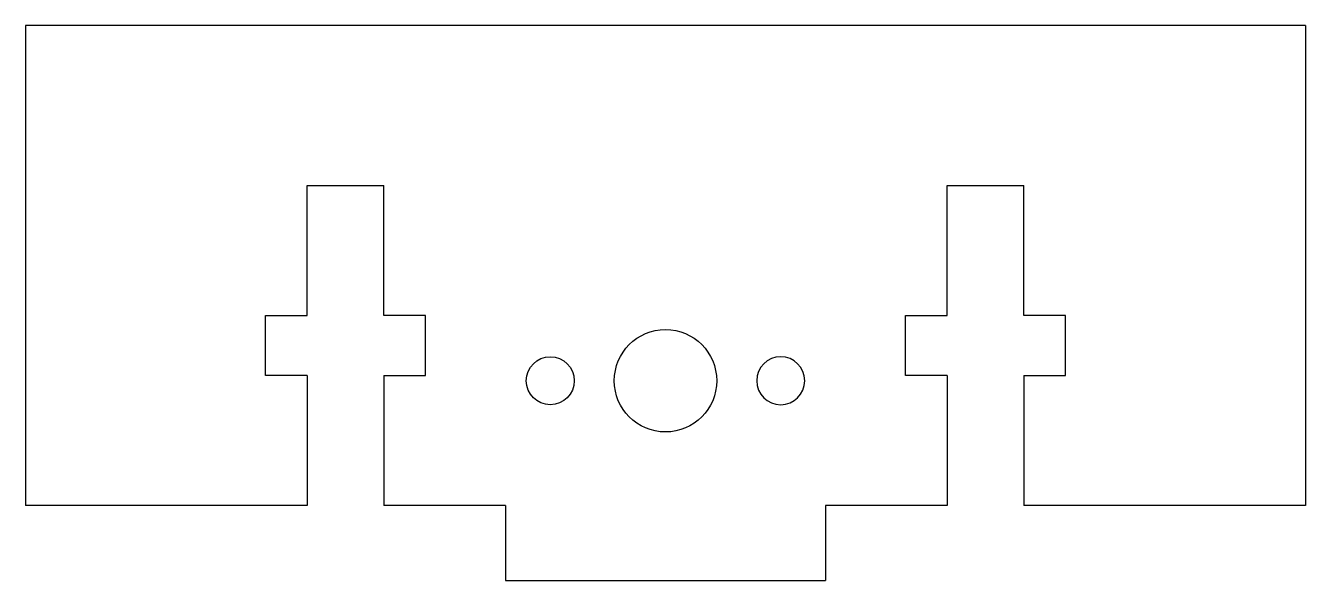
# Model space of a CAD drawing. Extents: x -1 to 1, y -0.49 to 0.38.
import ezdxf

# ---------------------------------------------------------------- set-up
doc = ezdxf.new("R2010")
doc.units = 0
doc.header["$MEASUREMENT"] = 0
doc.layers.add('VISIBLE', color=7, linetype='CONTINUOUS')

msp = doc.modelspace()

# ---------------------------------------------------------------- linework, layer by layer
at = {"layer": 'VISIBLE'}
for p, q in [((1, 0.375, 0.117), (-1, 0.375, 0.117)), ((-1, 0.375, 0.117), (-1, -0.375, 0.117)), ((1, 0.375, 0.117), (1, -0.375, 0.117)), ((-0.56, -0.078, 0.117), (-0.56, 0.125, 0.117)), ((-0.56, 0.125, 0.117), (-0.44, 0.125, 0.117)), ((-0.44, -0.078, 0.117), (-0.44, 0.125, 0.117)), ((0.44, -0.078, 0.117), (0.44, 0.125, 0.117)), ((0.44, 0.125, 0.117), (0.56, 0.125, 0.117)), ((0.56, -0.078, 0.117), (0.56, 0.125, 0.117)), ((-0.625, -0.172, 0.117), (-0.625, -0.078, 0.117)), ((-0.625, -0.078, 0.117), (-0.56, -0.078, 0.117)), ((-0.375, -0.078, 0.117), (-0.44, -0.078, 0.117)), ((-0.375, -0.172, 0.117), (-0.375, -0.078, 0.117)), ((0.375, -0.172, 0.117), (0.375, -0.078, 0.117)), ((0.375, -0.078, 0.117), (0.44, -0.078, 0.117)), ((0.625, -0.078, 0.117), (0.56, -0.078, 0.117)), ((0.625, -0.172, 0.117), (0.625, -0.078, 0.117)), ((-0.56, -0.172, 0.117), (-0.625, -0.172, 0.117)), ((-0.56, -0.172, 0.117), (-0.56, -0.375, 0.117)), ((-0.44, -0.172, 0.117), (-0.375, -0.172, 0.117)), ((-0.44, -0.172, 0.117), (-0.44, -0.375, 0.117)), ((0.44, -0.172, 0.117), (0.375, -0.172, 0.117)), ((0.44, -0.172, 0.117), (0.44, -0.375, 0.117)), ((0.56, -0.172, 0.117), (0.625, -0.172, 0.117)), ((0.56, -0.172, 0.117), (0.56, -0.375, 0.117)), ((-0.56, -0.375, 0.117), (-1, -0.375, 0.117)), ((-0.25, -0.375, 0.117), (-0.44, -0.375, 0.117)), ((-0.25, -0.375, 0.117), (-0.25, -0.492, 0.117)), ((0.25, -0.375, 0.117), (0.25, -0.492, 0.117)), ((0.44, -0.375, 0.117), (0.25, -0.375, 0.117)), ((1, -0.375, 0.117), (0.56, -0.375, 0.117)), ((-0.25, -0.492, 0.117), (0.25, -0.492, 0.117))]:
    msp.add_line(p, q, dxfattribs=at)
for centre, radius in [((0, -0.18, 0.117), 0.08), ((-0.18, -0.18, 0.117), 0.0375)]:
    msp.add_circle(centre, radius, dxfattribs=at)
at = {"layer": 'VISIBLE', "extrusion": (0, 0, -1)}
msp.add_circle((-0.18, -0.18, -0.117), 0.0375, dxfattribs=at)

doc.saveas('drawing.dxf')
